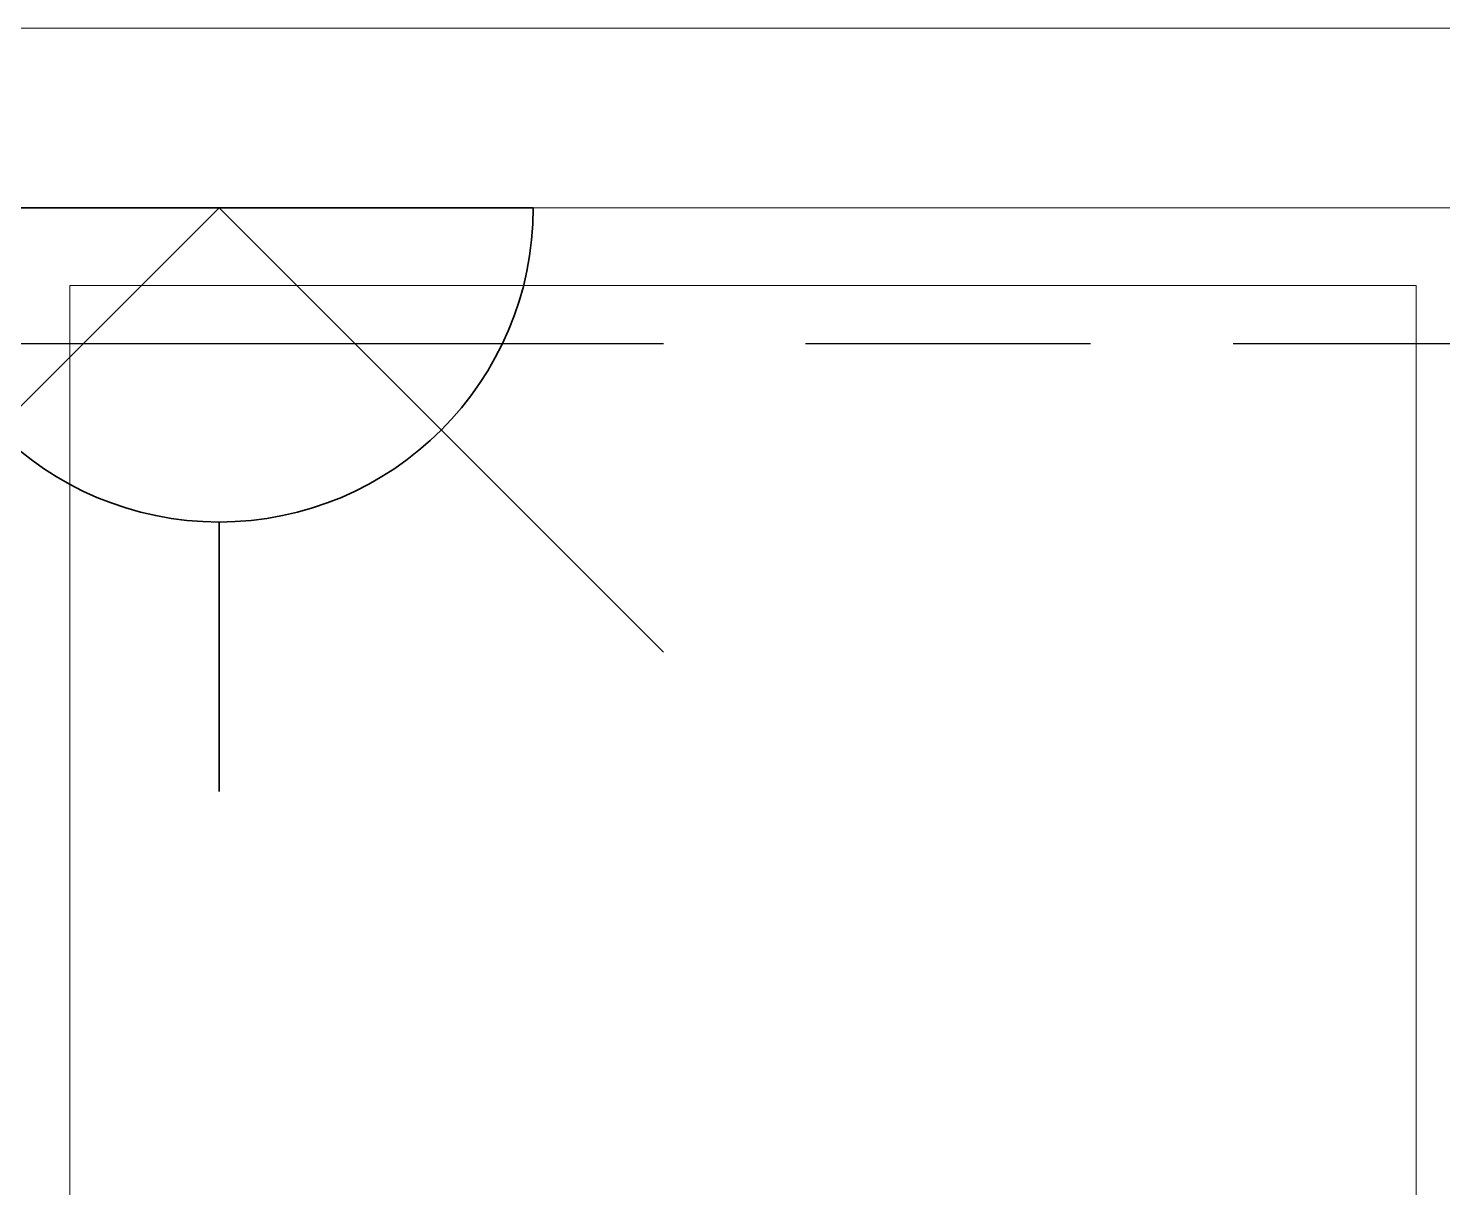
# Model space of a CAD drawing. Header units: inches. Extents: x -12418 to 57169, y -29325 to 19878.
# Drawn here: x 32157 to 32945, y -3393 to -2747 of the extents above; entities that cross this region are included whole.
import ezdxf
from ezdxf.enums import TextEntityAlignment as Align

# ---------------------------------------------------------------- set-up
doc = ezdxf.new("R2010")
doc.units = ezdxf.units.IN
doc.header["$LTSCALE"] = 25
doc.header["$MEASUREMENT"] = 0
doc.linetypes.add('DASHDOT', pattern=[25.4, 12.7, -6.35, 0, -6.35])
doc.linetypes.add('HIDDEN', pattern=[9.525, 6.35, -3.175])
doc.layers.get('0').update_dxf_attribs({"color": 8})
doc.layers.get('Defpoints').update_dxf_attribs({"color": 8})
for name, color, linetype, lineweight in [('00-Ground Floor$0$LOADING', 253, 'Continuous', 5), ('00-Ground Floor$0$NEW Wall', 166, 'Continuous', 5), ('00-Ground Floor$0$Walls', 251, 'Continuous', 5), ('E-LITE-CLNG-CNDT', 6, 'DASHDOT', 35), ('E-LITE-EXIT-NUMB', 6, 'Continuous', 25), ('E-POWR-FLOR-CNDT', 6, 'HIDDEN', 25), ('E-POWR-WALL @ 100', 4, 'Continuous', 35)]:
    doc.layers.add(name, color=color, linetype=linetype, lineweight=lineweight)
doc.styles.add('DC_Simplex', font='SIMPLEX.shx', dxfattribs={"width": 0.7})

# ---------------------------------------------------------------- blocks, each defined once
blk = doc.blocks.new('*X133')
at = {"color": 0}
for p, q in [((13, 1), (13, 1)), ((13, 1), (13, 1)), ((13, 1), (13, 1)), ((13, 1), (13, 1)), ((13, 1), (13, 1)), ((13, 1), (13, 1)), ((13, 1), (13, 1)), ((13, 1), (13, 1)), ((13, 1), (13, 1)), ((13, 1), (13, 1)), ((13, 1), (13, 1)), ((13, 1), (13, 1)), ((13, 1), (13, 1)), ((13, 1), (13, 1)), ((13, 1), (13, 1)), ((13, 1), (14, 1)), ((13, 1), (14, 1)), ((13, 1), (14, 1)), ((13, 1), (13, 1)), ((13, 1), (13, 1)), ((13, 1), (13, 1)), ((13, 1), (13, 1)), ((13, 1), (13, 1)), ((13, 1), (13, 1)), ((13, 1), (13, 1)), ((13, 1), (13, 1)), ((13, 1), (13, 1)), ((13, 1), (13, 1)), ((13, 1), (13, 1)), ((13, 1), (13, 1)), ((13, 1), (13, 1)), ((13, 1), (13, 1)), ((13, 1), (13, 1)), ((13, 1), (13, 1)), ((13, 1), (13, 1)), ((13, 1), (13, 1)), ((13, 1), (13, 1)), ((13, 1), (13, 1)), ((13, 1), (13, 1)), ((13, 1), (13, 1)), ((13, 1), (13, 1)), ((13, 1), (13, 1)), ((13, 1), (13, 1)), ((13, 1), (13, 1)), ((13, 1), (13, 1)), ((13, 1), (13, 1)), ((13, 1), (13, 1)), ((13, 1), (13, 1)), ((13, 1), (13, 1)), ((13, 1), (13, 1)), ((13, 1), (13, 1)), ((13, 1), (13, 1)), ((13, 1), (13, 1)), ((13, 1), (13, 1)), ((13, 1), (13, 1)), ((13, 1), (13, 1)), ((13, 1), (13, 1)), ((13, 1), (13, 1)), ((13, 1), (13, 1)), ((13, 1), (13, 1)), ((13, 1), (13, 1)), ((13, 1), (13, 1)), ((13, 1), (13, 1)), ((13, 1), (13, 1)), ((13, 1), (13, 1)), ((13, 1), (13, 1)), ((13, 1), (13, 1)), ((13, 1), (13, 1)), ((13, 1), (13, 1)), ((13, 1), (13, 1)), ((13, 1), (13, 1)), ((13, 1), (13, 1)), ((13, 1), (13, 1)), ((13, 1), (13, 1)), ((13, 1), (13, 1)), ((13, 1), (13, 1)), ((13, 1), (13, 1)), ((13, 1), (13, 1)), ((13, 1), (13, 1)), ((13, 1), (13, 1)), ((13, 1), (13, 1)), ((13, 1), (13, 1)), ((13, 1), (13, 1)), ((13, 1), (13, 1)), ((13, 1), (13, 1)), ((13, 1), (13, 1)), ((13, 1), (13, 1)), ((13, 1), (13, 1)), ((13, 1), (13, 1)), ((13, 1), (13, 1)), ((13, 1), (13, 1)), ((13, 1), (13, 1)), ((13, 1), (13, 1)), ((13, 1), (13, 1)), ((13, 1), (13, 1)), ((13, 1), (13, 1)), ((13, 1), (13, 1)), ((13, 1), (13, 1)), ((13, 1), (13, 1)), ((13, 1), (13, 1)), ((13, 1), (13, 1)), ((13, 1), (13, 1)), ((13, 1), (13, 1)), ((13, 1), (13, 1)), ((13, 1), (13, 1)), ((13, 1), (13, 1)), ((13, 1), (13, 1)), ((13, 1), (13, 1)), ((13, 1), (13, 1)), ((13, 1), (13, 1)), ((13, 1), (13, 1)), ((13, 1), (13, 1)), ((13, 1), (13, 1)), ((13, 1), (13, 1)), ((13, 1), (13, 1)), ((13, 1), (13, 1)), ((13, 1), (13, 1)), ((13, 1), (13, 1)), ((13, 1), (13, 1)), ((13, 1), (13, 1)), ((13, 1), (13, 1)), ((13, 1), (13, 1)), ((13, 1), (13, 1)), ((13, 1), (14, 1)), ((13, 0), (13, 0)), ((13, 0), (13, 0)), ((13, 0), (13, 0)), ((13, 0), (13, 0)), ((13, 0), (13, 0)), ((13, 0), (13, 0)), ((13, 0), (13, 0)), ((13, 0), (13, 0)), ((13, 0), (13, 0)), ((13, 0), (13, 0)), ((13, 0), (13, 0)), ((13, 0), (13, 0)), ((13, 0), (13, 0)), ((13, 0), (13, 0)), ((13, 0), (13, 0)), ((13, 0), (13, 0)), ((13, 0), (13, 0)), ((13, 0), (13, 0)), ((13, 0), (13, 0)), ((13, 0), (13, 0)), ((13, 0), (13, 0)), ((13, 0), (13, 0)), ((13, 0), (13, 0)), ((13, 0), (13, 0)), ((13, 0), (13, 0)), ((13, 0), (13, 0)), ((13, 0), (13, 0)), ((13, 0), (13, 0)), ((13, 0), (13, 0)), ((13, 0), (13, 0)), ((13, 0), (13, 0)), ((13, 0), (13, 0)), ((13, 0), (13, 0)), ((13, 0), (13, 0)), ((13, 0), (13, 0)), ((13, 0), (13, 0)), ((13, 0), (13, 0)), ((13, 0), (13, 0)), ((13, 0), (13, 0)), ((13, 0), (13, 0)), ((13, 0), (13, 0)), ((13, 0), (13, 0)), ((13, 0), (13, 0)), ((13, 0), (13, 0)), ((13, 0), (13, 0)), ((13, 0), (13, 0)), ((13, 0), (13, 0)), ((13, 0), (13, 0)), ((13, 0), (14, 0)), ((13, 0), (14, 0)), ((13, 0), (13, 0)), ((13, 0), (14, 0)), ((14, 1), (14, 1)), ((14, 1), (14, 1)), ((14, 1), (14, 1)), ((14, 1), (14, 1)), ((14, 1), (14, 1)), ((14, 1), (14, 1)), ((14, 1), (14, 1)), ((14, 1), (14, 1)), ((14, 1), (14, 1)), ((14, 1), (14, 1)), ((14, 1), (14, 1)), ((14, 1), (14, 1)), ((14, 1), (14, 1)), ((14, 1), (14, 1)), ((14, 1), (14, 1)), ((14, 1), (14, 1)), ((14, 1), (14, 1)), ((14, 1), (14, 1)), ((14, 1), (14, 1)), ((14, 1), (14, 1)), ((14, 1), (14, 1)), ((14, 1), (14, 1)), ((14, 1), (14, 1)), ((14, 1), (14, 1)), ((14, 1), (14, 1)), ((14, 1), (14, 1)), ((14, 1), (14, 1)), ((14, 1), (14, 1)), ((14, 1), (14, 1)), ((14, 1), (14, 1)), ((14, 1), (14, 1)), ((14, 1), (14, 1)), ((14, 1), (14, 1)), ((14, 1), (14, 1)), ((14, 1), (14, 1)), ((14, 1), (14, 1)), ((14, 1), (14, 1)), ((14, 1), (14, 1)), ((14, 1), (14, 1)), ((14, 1), (14, 1)), ((14, 1), (14, 1)), ((14, 1), (14, 1)), ((14, 1), (14, 1)), ((14, 1), (14, 1)), ((14, 1), (14, 1)), ((14, 1), (14, 1)), ((14, 1), (14, 1)), ((14, 1), (14, 1)), ((14, 1), (14, 1)), ((14, 1), (14, 1)), ((14, 1), (14, 1)), ((14, 1), (14, 1)), ((14, 1), (14, 1)), ((14, 1), (14, 1)), ((14, 1), (14, 1)), ((14, 1), (14, 1)), ((14, 1), (14, 1)), ((14, 1), (14, 1)), ((14, 1), (14, 1)), ((14, 1), (14, 1)), ((14, 1), (14, 1)), ((14, 1), (14, 1)), ((14, 1), (14, 1)), ((14, 1), (14, 1)), ((14, 1), (14, 1)), ((14, 1), (14, 1)), ((14, 1), (14, 1)), ((14, 1), (14, 1)), ((14, 1), (14, 1)), ((14, 1), (14, 1)), ((14, 1), (14, 1)), ((14, 1), (14, 1)), ((14, 1), (14, 1)), ((14, 1), (14, 1)), ((14, 1), (14, 1)), ((14, 1), (14, 1)), ((14, 1), (14, 1)), ((14, 1), (14, 1)), ((14, 1), (14, 1)), ((14, 1), (14, 1)), ((14, 1), (14, 1)), ((14, 1), (14, 1)), ((14, 1), (14, 1)), ((14, 1), (14, 1)), ((14, 1), (14, 1)), ((14, 1), (14, 1)), ((14, 1), (14, 1)), ((14, 1), (14, 1)), ((14, 1), (14, 1)), ((14, 1), (14, 1)), ((14, 1), (14, 1)), ((14, 1), (14, 1)), ((14, 1), (14, 1)), ((14, 1), (14, 1)), ((14, 0), (14, 0)), ((14, 0), (14, 0)), ((14, 0), (14, 0)), ((14, 0), (14, 0)), ((14, 0), (14, 0)), ((14, 0), (14, 0)), ((14, 0), (14, 0)), ((14, 0), (14, 0)), ((14, 0), (14, 0)), ((14, 0), (14, 0)), ((14, 0), (14, 0)), ((14, 0), (14, 0)), ((14, 0), (14, 0)), ((14, 0), (14, 0)), ((14, 0), (14, 0)), ((14, 0), (14, 0)), ((14, 0), (14, 0)), ((14, 0), (14, 0)), ((14, 0), (14, 0)), ((14, 0), (14, 0)), ((14, 0), (14, 0)), ((14, 0), (14, 0)), ((14, 0), (14, 0)), ((14, 0), (14, 0)), ((14, 0), (14, 0)), ((14, 0), (14, 0)), ((14, 0), (14, 0)), ((14, 0), (14, 0)), ((14, 0), (14, 0)), ((14, 0), (14, 0)), ((14, 0), (14, 0)), ((14, 0), (14, 0)), ((14, 0), (14, 0)), ((14, 0), (14, 0)), ((14, 0), (14, 0)), ((14, 0), (14, 0)), ((14, 0), (14, 0)), ((14, 0), (14, 0)), ((14, 0), (14, 0)), ((14, 0), (14, 0)), ((14, 0), (14, 0)), ((14, 0), (14, 0)), ((14, 0), (14, 0)), ((14, 0), (14, 0)), ((14, 0), (14, 0)), ((14, 0), (14, 0)), ((14, 0), (14, 0)), ((14, 0), (14, 0)), ((13, 0), (13, 0)), ((13, 0), (14, 0)), ((13, 0), (13, 0)), ((13, 0), (14, 0)), ((13, 0), (13, 0)), ((13, 0), (14, 0)), ((13, 0), (13, 0)), ((13, 0), (13, 0)), ((13, 0), (13, 0)), ((13, 0), (13, 0)), ((13, 0), (14, 0)), ((13, 0), (13, 0)), ((13, 0), (14, 0)), ((13, 0), (13, 0)), ((13, 0), (14, 0)), ((13, 0), (13, 0)), ((13, 0), (14, 0)), ((13, 0), (13, 0)), ((13, 0), (14, 0)), ((13, 0), (13, 0)), ((13, 0), (14, 0)), ((13, 0), (13, 0)), ((13, 0), (14, 0)), ((13, 0), (13, 0)), ((13, 0), (13, 0)), ((13, 0), (13, 0)), ((13, 0), (14, 0)), ((13, 0), (13, 0)), ((13, 0), (14, 0)), ((13, 0), (13, 0)), ((13, 0), (14, 0)), ((13, 0), (13, 0)), ((13, 0), (14, 0)), ((13, 0), (13, 0)), ((13, 0), (13, 0)), ((13, 0), (13, 0)), ((13, 0), (13, 0)), ((13, 0), (13, 0)), ((13, 0), (13, 0)), ((13, 0), (13, 0)), ((13, 0), (13, 0)), ((13, 0), (13, 0)), ((13, 0), (13, 0)), ((13, 0), (13, 0)), ((13, 0), (13, 0)), ((13, 0), (13, 0)), ((13, 0), (13, 0)), ((13, 0), (13, 0)), ((13, 0), (13, 0)), ((13, 0), (13, 0)), ((13, 0), (13, 0)), ((13, 0), (13, 0)), ((13, 0), (13, 0)), ((13, 0), (13, 0)), ((13, 0), (13, 0)), ((13, 0), (13, 0)), ((13, 0), (13, 0)), ((13, 0), (13, 0)), ((13, 0), (13, 0)), ((13, 0), (13, 0)), ((13, 0), (13, 0)), ((13, 0), (13, 0)), ((13, 0), (13, 0)), ((13, 0), (13, 0)), ((13, -1), (13, -1)), ((13, -1), (13, -1)), ((13, -1), (13, -1)), ((13, -1), (13, -1)), ((13, -1), (13, -1)), ((13, -1), (14, -1)), ((13, -1), (13, -1)), ((14, 0), (14, 0)), ((14, 0), (14, 0)), ((14, 0), (14, 0)), ((14, 0), (14, 0)), ((14, 0), (14, 0)), ((14, 0), (14, 0)), ((14, 0), (14, 0)), ((14, 0), (14, 0)), ((14, 0), (14, 0)), ((14, 0), (14, 0)), ((14, 0), (14, 0)), ((14, 0), (14, 0)), ((14, 0), (14, 0)), ((14, 0), (14, 0)), ((14, 0), (14, 0)), ((13, 0), (14, 0)), ((14, 0), (14, 0)), ((14, 0), (14, 0)), ((14, 0), (14, 0)), ((14, 0), (14, 0)), ((14, 0), (14, 0)), ((14, 0), (14, 0)), ((14, 0), (14, 0)), ((14, 0), (14, 0)), ((14, 0), (14, 0)), ((14, 0), (14, 0)), ((14, 0), (14, 0)), ((14, 0), (14, 0)), ((14, 0), (14, 0)), ((14, 0), (14, 0)), ((14, 0), (14, 0)), ((14, 0), (14, 0)), ((14, 0), (14, 0)), ((14, 0), (14, 0)), ((14, 0), (14, 0)), ((14, 0), (14, 0)), ((14, 0), (14, 0)), ((14, 0), (14, 0)), ((14, 0), (14, 0)), ((14, 0), (14, 0)), ((14, 0), (14, 0)), ((14, 0), (14, 0)), ((14, 0), (14, 0)), ((14, 0), (14, 0)), ((14, 0), (14, 0)), ((14, 0), (14, 0)), ((14, 0), (14, 0)), ((14, 0), (14, 0)), ((14, 0), (14, 0)), ((14, 0), (14, 0)), ((14, -1), (14, -1)), ((14, -1), (14, -1)), ((14, -1), (14, -1)), ((14, -1), (14, -1)), ((14, -1), (14, -1))]:
    blk.add_line(p, q, dxfattribs=at)
blk = doc.blocks.new('*X132')
at = {"color": 0}
for p, q in [((5, 3), (5, 3)), ((5, 3), (5, 3)), ((5, 3), (5, 3)), ((5, 3), (5, 3)), ((5, 3), (5, 3)), ((5, 3), (5, 3)), ((5, 3), (5, 3)), ((5, 3), (5, 3)), ((5, 3), (5, 3)), ((5, 3), (5, 3)), ((5, 3), (5, 3)), ((5, 3), (5, 3)), ((5, 3), (5, 3)), ((5, 3), (5, 3)), ((5, 3), (5, 3)), ((5, 3), (5, 3)), ((5, 3), (5, 3)), ((5, 3), (5, 3)), ((5, 3), (5, 3)), ((5, 3), (5, 3)), ((5, 3), (5, 3)), ((5, 3), (5, 3)), ((5, 3), (5, 3)), ((5, 3), (5, 3)), ((5, 3), (5, 3)), ((5, 3), (5, 3)), ((5, 3), (5, 3)), ((5, 3), (5, 3)), ((5, 3), (5, 3)), ((5, 3), (5, 3)), ((5, 3), (5, 3)), ((5, 3), (5, 3)), ((5, 3), (5, 3)), ((5, 3), (5, 3)), ((5, 3), (5, 3)), ((5, 3), (5, 3)), ((5, 3), (5, 3)), ((5, 3), (5, 3)), ((5, 3), (5, 3)), ((5, 3), (5, 3)), ((5, 3), (5, 3)), ((5, 3), (5, 3)), ((5, 3), (5, 3)), ((5, 3), (5, 3)), ((5, 3), (5, 3)), ((5, 3), (5, 3)), ((5, 3), (5, 3)), ((5, 3), (5, 3)), ((5, 3), (5, 3)), ((5, 3), (5, 3)), ((5, 3), (5, 3)), ((5, 3), (5, 3)), ((5, 3), (5, 3)), ((5, 3), (5, 3)), ((5, 3), (5, 3)), ((5, 3), (5, 3)), ((5, 3), (5, 3)), ((5, 3), (5, 3)), ((5, 3), (5, 3)), ((5, 3), (5, 3)), ((5, 3), (5, 3)), ((5, 3), (5, 3)), ((5, 3), (5, 3)), ((5, 3), (5, 3)), ((5, 3), (5, 3)), ((5, 3), (5, 3)), ((6, 3), (5, 3)), ((5, 3), (5, 3)), ((6, 3), (5, 3)), ((5, 3), (5, 3)), ((6, 3), (5, 3)), ((5, 3), (5, 3)), ((6, 3), (5, 3)), ((5, 3), (5, 3)), ((5, 3), (5, 3)), ((5, 3), (5, 3)), ((5, 3), (5, 3)), ((5, 3), (5, 3)), ((5, 3), (5, 3)), ((5, 3), (5, 3)), ((5, 3), (5, 3)), ((5, 3), (5, 3)), ((5, 3), (5, 3)), ((5, 3), (5, 3)), ((5, 3), (5, 3)), ((5, 3), (5, 3)), ((5, 3), (5, 3)), ((5, 3), (5, 3)), ((5, 3), (5, 3)), ((5, 3), (5, 3)), ((5, 3), (5, 3)), ((5, 3), (5, 3)), ((5, 3), (5, 3)), ((5, 3), (5, 3)), ((5, 3), (5, 3)), ((5, 3), (5, 3)), ((6, 3), (6, 3)), ((6, 3), (6, 3)), ((6, 3), (6, 3)), ((6, 3), (6, 3)), ((6, 3), (6, 3)), ((6, 3), (6, 3)), ((6, 3), (6, 3)), ((6, 3), (6, 3)), ((6, 3), (6, 3)), ((6, 3), (6, 3)), ((6, 3), (6, 3)), ((6, 3), (6, 3)), ((6, 3), (6, 3)), ((6, 3), (6, 3)), ((6, 3), (6, 3)), ((6, 3), (6, 3)), ((6, 3), (6, 3)), ((6, 3), (6, 3)), ((6, 3), (6, 3)), ((6, 3), (6, 3)), ((6, 3), (6, 3)), ((6, 3), (6, 3)), ((6, 3), (6, 3)), ((6, 3), (6, 3)), ((6, 3), (6, 3)), ((6, 3), (6, 3)), ((6, 3), (6, 3)), ((6, 3), (6, 3)), ((6, 3), (6, 3)), ((6, 3), (6, 3)), ((6, 3), (6, 3)), ((6, 3), (6, 3)), ((6, 3), (6, 3)), ((6, 3), (6, 3)), ((6, 3), (6, 3)), ((6, 3), (6, 3)), ((6, 3), (6, 3)), ((6, 3), (6, 3)), ((6, 3), (6, 3)), ((6, 3), (6, 3)), ((6, 3), (6, 3)), ((6, 3), (6, 3)), ((6, 3), (6, 3)), ((6, 3), (6, 3)), ((6, 3), (6, 3)), ((6, 3), (6, 3)), ((6, 3), (6, 3)), ((6, 3), (6, 3)), ((6, 3), (6, 3)), ((6, 3), (6, 3)), ((6, 3), (6, 3)), ((6, 3), (6, 3)), ((6, 3), (6, 3)), ((6, 3), (6, 3)), ((6, 3), (6, 3)), ((6, 3), (6, 3)), ((6, 3), (6, 3)), ((6, 3), (6, 3)), ((6, 3), (6, 3)), ((6, 3), (6, 3)), ((6, 3), (6, 3)), ((6, 3), (6, 3)), ((6, 3), (6, 3)), ((6, 3), (6, 3)), ((6, 3), (6, 3)), ((6, 3), (6, 3)), ((6, 3), (6, 3)), ((6, 3), (6, 3)), ((6, 3), (6, 3)), ((6, 3), (6, 3)), ((6, 3), (6, 3)), ((6, 3), (6, 3)), ((6, 3), (6, 3)), ((6, 3), (6, 3)), ((6, 3), (6, 3)), ((6, 3), (6, 3)), ((6, 3), (6, 3)), ((6, 3), (6, 3)), ((6, 3), (6, 3)), ((6, 3), (6, 3)), ((6, 3), (6, 3)), ((6, 3), (6, 3)), ((6, 3), (6, 3)), ((6, 3), (6, 3)), ((6, 3), (6, 3)), ((6, 3), (6, 3)), ((6, 3), (6, 3)), ((6, 3), (6, 3)), ((6, 3), (6, 3)), ((6, 3), (6, 3)), ((6, 3), (6, 3)), ((6, 3), (6, 3)), ((6, 3), (6, 3)), ((6, 3), (6, 3)), ((6, 3), (6, 3)), ((6, 3), (6, 3)), ((6, 3), (6, 3)), ((6, 3), (6, 3)), ((6, 3), (6, 3)), ((6, 3), (6, 3)), ((6, 3), (6, 3)), ((6, 3), (6, 3)), ((6, 3), (6, 3)), ((6, 3), (6, 3)), ((6, 3), (6, 3)), ((6, 3), (6, 3)), ((6, 3), (6, 3)), ((6, 3), (6, 3)), ((6, 3), (6, 3)), ((6, 3), (6, 3)), ((6, 3), (6, 3)), ((6, 3), (6, 3)), ((6, 3), (6, 3)), ((6, 3), (6, 3)), ((6, 3), (6, 3)), ((6, 3), (6, 3)), ((6, 3), (6, 3)), ((6, 3), (6, 3)), ((6, 3), (6, 3)), ((6, 3), (6, 3)), ((6, 3), (6, 3)), ((6, 3), (6, 3)), ((6, 3), (6, 3)), ((6, 3), (6, 3)), ((6, 3), (6, 3)), ((6, 3), (6, 3)), ((6, 3), (6, 3)), ((6, 3), (6, 3)), ((6, 3), (6, 3)), ((6, 3), (6, 3)), ((6, 3), (6, 3)), ((6, 3), (6, 3)), ((6, 3), (6, 3)), ((6, 3), (6, 3)), ((6, 3), (6, 3)), ((6, 3), (6, 3)), ((6, 3), (6, 3)), ((6, 3), (6, 3)), ((6, 3), (6, 3)), ((6, 3), (6, 3)), ((6, 3), (6, 3)), ((6, 3), (6, 3)), ((6, 3), (6, 3)), ((6, 3), (6, 3)), ((6, 3), (6, 3)), ((6, 3), (6, 3)), ((6, 3), (6, 3)), ((6, 3), (6, 3)), ((6, 3), (6, 3)), ((6, 3), (6, 3)), ((6, 3), (6, 3)), ((6, 3), (6, 3)), ((6, 3), (6, 3)), ((6, 3), (6, 3)), ((6, 3), (6, 3)), ((6, 3), (6, 3)), ((6, 3), (6, 3)), ((6, 3), (6, 3)), ((6, 3), (6, 3)), ((6, 3), (6, 3)), ((6, 3), (6, 3)), ((6, 3), (6, 3)), ((6, 3), (6, 3)), ((6, 3), (6, 3)), ((6, 3), (6, 3)), ((6, 3), (6, 3)), ((6, 3), (6, 3)), ((6, 3), (6, 3)), ((6, 3), (6, 3)), ((6, 3), (6, 3)), ((6, 3), (6, 3)), ((6, 3), (6, 3)), ((6, 3), (6, 3)), ((6, 3), (6, 3)), ((6, 3), (6, 3)), ((6, 3), (6, 3)), ((6, 3), (6, 3)), ((6, 3), (6, 3)), ((6, 3), (6, 3)), ((6, 3), (6, 3)), ((6, 3), (6, 3)), ((6, 3), (6, 3)), ((6, 3), (6, 3)), ((6, 3), (6, 3)), ((6, 3), (6, 3)), ((6, 3), (6, 3)), ((6, 3), (6, 3)), ((6, 3), (6, 3)), ((6, 3), (6, 3)), ((6, 3), (6, 3)), ((6, 3), (6, 3)), ((6, 3), (6, 3)), ((6, 3), (6, 3)), ((6, 3), (6, 3)), ((6, 3), (6, 3)), ((6, 3), (6, 3)), ((6, 3), (6, 3)), ((6, 3), (6, 3)), ((6, 3), (6, 3)), ((6, 3), (6, 3)), ((6, 3), (6, 3)), ((6, 3), (6, 3)), ((6, 3), (6, 3)), ((6, 3), (6, 3)), ((6, 3), (5, 3)), ((6, 3), (5, 3)), ((6, 3), (5, 3)), ((6, 3), (5, 3)), ((6, 3), (5, 3)), ((6, 3), (6, 3)), ((6, 3), (6, 3)), ((6, 3), (6, 3)), ((6, 3), (6, 3)), ((6, 3), (6, 3)), ((6, 3), (6, 3)), ((6, 3), (6, 3)), ((6, 3), (6, 3)), ((6, 3), (6, 3)), ((6, 3), (6, 3)), ((6, 3), (6, 3)), ((6, 3), (6, 3)), ((6, 3), (6, 3)), ((6, 3), (6, 3)), ((6, 3), (6, 3)), ((6, 3), (6, 3)), ((6, 3), (6, 3)), ((6, 3), (6, 3)), ((6, 3), (6, 3)), ((6, 3), (6, 3)), ((6, 3), (6, 3)), ((6, 3), (6, 3)), ((6, 3), (6, 3)), ((6, 3), (6, 3)), ((6, 3), (6, 3)), ((6, 3), (6, 3)), ((6, 3), (6, 3)), ((6, 3), (6, 3)), ((6, 3), (6, 3)), ((6, 3), (6, 3)), ((6, 3), (6, 3)), ((6, 3), (6, 3)), ((6, 3), (6, 3)), ((6, 3), (6, 3)), ((6, 3), (6, 3)), ((6, 3), (6, 3)), ((6, 3), (6, 3)), ((6, 3), (6, 3)), ((6, 3), (6, 3)), ((6, 3), (6, 3)), ((6, 3), (6, 3)), ((6, 3), (6, 3)), ((6, 3), (6, 3)), ((6, 3), (6, 3)), ((6, 3), (6, 3)), ((6, 3), (6, 3)), ((6, 3), (6, 3)), ((6, 3), (6, 3)), ((6, 3), (6, 3)), ((6, 3), (6, 3)), ((6, 3), (6, 3)), ((6, 3), (6, 3)), ((6, 3), (6, 3)), ((6, 3), (6, 3)), ((6, 3), (6, 3)), ((6, 3), (6, 3)), ((6, 3), (6, 3)), ((6, 3), (6, 3)), ((6, 3), (6, 3)), ((6, 3), (6, 3)), ((6, 3), (6, 3)), ((6, 3), (6, 3)), ((6, 3), (6, 3)), ((6, 3), (6, 3)), ((6, 3), (6, 3)), ((6, 3), (6, 3)), ((6, 3), (6, 3)), ((6, 3), (6, 3)), ((6, 3), (6, 3)), ((6, 3), (6, 3)), ((6, 3), (6, 3)), ((6, 3), (6, 3)), ((6, 3), (6, 3)), ((6, 3), (6, 3)), ((6, 3), (6, 3)), ((6, 3), (6, 3)), ((6, 3), (6, 3)), ((6, 3), (6, 3)), ((6, 3), (6, 3)), ((6, 3), (6, 3)), ((6, 3), (6, 3)), ((6, 3), (6, 3)), ((6, 3), (6, 3)), ((6, 3), (6, 3)), ((6, 3), (6, 3)), ((6, 3), (6, 3)), ((6, 3), (6, 3)), ((6, 3), (6, 3)), ((6, 3), (6, 3)), ((6, 3), (6, 3)), ((6, 3), (6, 3)), ((6, 3), (6, 3)), ((6, 3), (6, 3)), ((6, 3), (6, 3)), ((6, 3), (6, 3)), ((6, 3), (6, 3)), ((6, 3), (6, 3)), ((6, 3), (6, 3)), ((6, 3), (6, 3)), ((6, 3), (6, 3)), ((6, 3), (6, 3)), ((6, 3), (6, 3)), ((6, 3), (6, 3)), ((6, 3), (6, 3)), ((6, 3), (6, 3)), ((6, 3), (6, 3)), ((6, 3), (6, 3)), ((6, 3), (6, 3)), ((6, 3), (6, 3)), ((6, 3), (6, 3)), ((6, 3), (6, 3)), ((6, 3), (6, 3)), ((6, 3), (6, 3)), ((6, 3), (6, 3)), ((6, 3), (6, 3)), ((6, 3), (6, 3)), ((6, 3), (6, 3)), ((6, 3), (6, 3)), ((6, 3), (6, 3)), ((6, 3), (6, 3)), ((6, 3), (6, 3)), ((6, 3), (6, 3)), ((6, 3), (6, 3)), ((6, 3), (6, 3)), ((6, 3), (6, 3)), ((6, 3), (6, 3)), ((6, 3), (6, 3)), ((6, 3), (6, 3)), ((6, 3), (6, 3)), ((6, 3), (6, 3)), ((6, 3), (6, 3)), ((6, 3), (6, 3)), ((6, 3), (6, 3)), ((6, 3), (6, 3)), ((6, 3), (6, 3)), ((6, 3), (6, 3)), ((6, 3), (6, 3)), ((6, 3), (6, 3)), ((6, 3), (6, 3)), ((6, 3), (6, 3)), ((6, 3), (6, 3)), ((6, 3), (6, 3)), ((6, 3), (6, 3)), ((6, 3), (6, 3)), ((6, 3), (6, 3)), ((6, 3), (6, 3)), ((6, 3), (6, 3)), ((6, 3), (6, 3)), ((6, 3), (6, 3)), ((6, 3), (6, 3)), ((6, 3), (6, 3)), ((6, 3), (6, 3)), ((6, 3), (6, 3)), ((6, 3), (6, 3)), ((6, 3), (6, 3)), ((6, 3), (6, 3)), ((6, 3), (6, 3)), ((6, 3), (6, 3)), ((6, 3), (6, 3)), ((6, 3), (6, 3)), ((6, 3), (6, 3)), ((6, 3), (6, 3)), ((6, 3), (6, 3)), ((6, 3), (6, 3)), ((6, 3), (6, 3)), ((6, 3), (6, 3)), ((6, 3), (6, 3)), ((6, 3), (6, 3)), ((6, 3), (6, 3)), ((6, 3), (6, 3)), ((6, 3), (6, 3)), ((6, 3), (6, 3)), ((6, 3), (6, 3)), ((6, 3), (6, 3)), ((6, 3), (6, 3)), ((6, 3), (6, 3)), ((6, 3), (6, 3)), ((6, 3), (6, 3)), ((6, 3), (6, 3)), ((6, 3), (6, 3)), ((6, 3), (6, 3)), ((6, 3), (6, 3)), ((6, 3), (6, 3)), ((6, 3), (6, 3)), ((6, 3), (6, 3)), ((6, 3), (6, 3)), ((6, 3), (6, 3)), ((6, 3), (6, 3)), ((6, 3), (6, 3)), ((6, 3), (6, 3)), ((6, 3), (6, 3)), ((6, 3), (6, 3)), ((6, 3), (6, 3)), ((6, 3), (6, 3)), ((6, 3), (6, 3)), ((6, 3), (6, 3)), ((6, 3), (6, 3)), ((6, 3), (6, 3)), ((6, 3), (6, 3)), ((6, 3), (6, 3)), ((6, 3), (6, 3)), ((6, 3), (6, 3)), ((6, 3), (6, 3)), ((6, 3), (6, 3)), ((6, 3), (6, 3)), ((6, 3), (6, 3)), ((6, 3), (6, 3)), ((6, 3), (6, 3)), ((6, 3), (6, 3)), ((6, 3), (6, 3)), ((6, 3), (6, 3)), ((6, 3), (6, 3)), ((6, 3), (6, 3)), ((6, 3), (6, 3)), ((6, 3), (6, 3)), ((6, 3), (6, 3)), ((6, 3), (6, 3)), ((6, 3), (6, 3)), ((6, 3), (6, 3)), ((6, 3), (6, 3)), ((6, 3), (6, 3)), ((6, 3), (6, 3)), ((6, 3), (6, 3)), ((6, 3), (6, 3)), ((6, 3), (6, 3)), ((6, 3), (6, 3)), ((6, 3), (6, 3)), ((6, 3), (6, 3)), ((6, 3), (6, 3)), ((6, 3), (6, 3)), ((6, 3), (6, 3)), ((6, 3), (6, 3)), ((6, 3), (6, 3)), ((6, 3), (6, 3)), ((6, 3), (6, 3)), ((6, 3), (6, 3)), ((6, 3), (6, 3)), ((6, 3), (6, 3)), ((6, 3), (6, 3)), ((6, 3), (6, 3)), ((6, 3), (6, 3)), ((6, 3), (6, 3)), ((6, 3), (6, 3)), ((6, 3), (6, 3)), ((6, 3), (6, 3)), ((6, 3), (6, 3)), ((6, 3), (6, 3)), ((6, 3), (6, 3)), ((6, 3), (6, 3)), ((6, 3), (6, 3)), ((6, 3), (6, 3)), ((6, 3), (6, 3)), ((6, 3), (6, 3)), ((6, 3), (6, 3)), ((6, 3), (6, 3)), ((6, 3), (6, 3)), ((6, 3), (6, 3)), ((6, 3), (6, 3)), ((6, 3), (6, 3)), ((6, 3), (6, 3)), ((6, 3), (6, 3)), ((6, 3), (6, 3)), ((6, 3), (6, 3)), ((6, 3), (6, 3)), ((6, 3), (6, 3)), ((6, 3), (6, 3)), ((6, 3), (6, 3)), ((6, 3), (6, 3)), ((6, 3), (6, 3)), ((6, 3), (6, 3)), ((6, 3), (6, 3)), ((6, 3), (6, 3)), ((6, 3), (6, 3)), ((6, 3), (6, 3)), ((6, 3), (6, 3)), ((6, 3), (6, 3)), ((6, 3), (6, 3)), ((6, 3), (6, 3)), ((6, 3), (6, 3)), ((6, 3), (6, 3)), ((6, 3), (6, 3)), ((6, 3), (6, 3)), ((6, 3), (6, 3)), ((6, 3), (6, 3)), ((6, 3), (6, 3)), ((6, 3), (6, 3)), ((6, 3), (6, 3)), ((6, 3), (6, 3)), ((6, 3), (6, 3)), ((6, 3), (6, 3)), ((6, 3), (6, 3)), ((6, 3), (6, 3)), ((6, 3), (6, 3)), ((6, 3), (6, 3)), ((6, 3), (6, 3)), ((6, 3), (6, 3)), ((6, 3), (6, 3)), ((6, 3), (6, 3)), ((6, 3), (6, 3)), ((6, 3), (6, 3)), ((6, 3), (6, 3)), ((6, 3), (6, 3)), ((6, 3), (6, 3)), ((6, 3), (6, 3)), ((6, 3), (6, 3)), ((6, 3), (6, 3)), ((6, 3), (6, 3)), ((6, 3), (6, 3)), ((6, 3), (6, 3)), ((6, 3), (6, 3)), ((6, 3), (6, 3)), ((6, 3), (6, 3)), ((6, 3), (6, 3)), ((6, 3), (6, 3)), ((6, 3), (6, 3)), ((6, 3), (6, 3)), ((6, 3), (6, 3))]:
    blk.add_line(p, q, dxfattribs=at)
blk = doc.blocks.new('00-Ground Floor$0$GF21043-P')
at = {"color": 0}
for p, q in [((0.8, 0.75), (-0.8, 0.75)), ((0.8, 0), (0.8, 0.75)), ((-0.8, 0), (0.8, 0))]:
    blk.add_line(p, q, dxfattribs=at)
for points in [[(0.8, 0.75), (0.8, 0.75), (0.8, 0.75), (0.8, 0.75), (0.8, 0.75), (0.8, 0.75), (0.8, 0.75), (0.8, 0.75), (0.8, 0.75), (0.8, 0.75), (0.8, 0.75), (0.8, 0.75), (0.8, 0.75), (0.8, 0.75), (0.8, 0.75), (0.8, 0.75), (0.8, 0.75), (0.8, 0.75), (0.8, 0.75), (0.8, 0.75), (0.8, 0.75), (0.8, 0.75), (0.8, 0.75), (0.8, 0.75), (0.8, 0.75), (0.8, 0.75), (0.8, 0.75), (0.8, 0.75), (0.8, 0.75), (0.8, 0.75), (0.8, 0.75), (0.8, 0.75), (0.8, 0.75), (0.8, 0.75), (0.8, 0.75), (0.8, 0.75), (0.8, 0.75), (0.8, 0.75), (0.8, 0.75), (0.8, 0.75), (0.8, 0.75), (0.8, 0.75), (0.8, 0.75), (0.8, 0.75), (0.8, 0.75), (0.8, 0.75), (0.8, 0.75), (0.8, 0.75), (0.8, 0.75), (0.8, 0.75), (0.8, 0.75), (0.8, 0.75), (0.8, 0.75), (0.8, 0.75), (0.8, 0.75), (0.8, 0.75), (0.8, 0.75), (0.8, 0.75), (0.8, 0.75), (0.8, 0.75), (0.8, 0.75), (0.8, 0.75), (0.8, 0.75), (0.8, 0.75), (0.8, 0.75), (0.8, 0.75), (0.8, 0.75), (0.8, 0.75), (0.8, 0.75), (0.8, 0.75), (0.8, 0.75), (0.8, 0.75), (0.8, 0.75), (0.8, 0.75), (0.8, 0.75), (0.8, 0.75), (0.8, 0.75), (0.8, 0.75), (0.8, 0.75), (0.8, 0.75), (0.8, 0.75), (0.8, 0.75), (0.8, 0.75), (0.8, 0.75), (0.8, 0.75), (0.8, 0.75), (0.8, 0.75), (0.8, 0.75), (0.8, 0.75), (0.8, 0.75), (0.8, 0.75), (0.8, 0.75), (0.8, 0.75), (0.8, 0.75), (0.8, 0.75), (0.8, 0.75), (0.8, 0.75), (0.8, 0.75), (0.8, 0.75), (0.8, 0.75), (0.8, 0.75), (0.8, 0.75), (0.8, 0.75), (0.8, 0.75), (0.8, 0.75), (0.8, 0.75), (0.8, 0.75), (0.8, 0.75), (0.8, 0.75), (0.8, 0.75), (0.8, 0.75), (0.8, 0.75), (0.8, 0.75), (0.8, 0.75), (0.8, 0.75), (0.8, 0.75), (0.8, 0.75), (0.8, 0.75), (0.8, 0.75), (0.8, 0.75), (0.8, 0.75), (0.8, 0.75), (0.8, 0.75), (0.8, 0.75), (0.8, 0.75), (0.8, 0.75), (0.8, 0.75), (0.8, 0.75), (0.8, 0.75), (0.8, 0.75), (0.8, 0.75), (0.8, 0.75), (0.8, 0.75), (0.8, 0.75), (0.8, 0.75), (0.8, 0.75), (0.8, 0.75), (0.8, 0.75), (0.8, 0.75), (0.8, 0.75), (0.8, 0.75), (0.8, 0.75), (0.8, 0.75), (0.8, 0.75), (0.8, 0.75), (0.8, 0.75), (0.8, 0.75), (0.8, 0.75), (0.8, 0.75), (0.8, 0.75), (0.8, 0.75), (0.8, 0.75), (0.8, 0.75), (0.8, 0.75), (0.8, 0.75), (0.8, 0.75), (0.8, 0.75), (0.8, 0.75), (0.8, 0.75), (0.8, 0.75), (0.8, 0.75), (0.8, 0.75), (0.8, 0.75), (0.8, 0.75), (0.8, 0.75), (0.8, 0.75), (0.8, 0.75), (0.8, 0.75), (0.8, 0.75), (0.8, 0.75), (0.8, 0.75), (0.8, 0.75), (0.8, 0.75), (0.8, 0.75), (0.8, 0.75), (0.8, 0.75), (0.8, 0.75), (0.8, 0.75), (0.8, 0.75), (0.8, 0.75), (0.8, 0.75), (0.8, 0.75), (0.8, 0.75), (0.8, 0.75), (0.8, 0.75), (0.8, 0.75), (0.8, 0.75), (0.8, 0.75), (0.8, 0.75), (0.8, 0.75), (0.8, 0.75), (0.8, 0.75), (0.8, 0.75), (0.8, 0.75), (0.8, 0.75), (0.8, 0.75), (0.8, 0.75), (0.8, 0.75), (0.8, 0.75), (0.8, 0.75), (0.8, 0.75), (0.8, 0.75), (0.8, 0.75), (0.8, 0.75), (0.8, 0.75), (0.8, 0.75), (0.8, 0.75), (0.8, 0.75), (0.8, 0.75), (0.8, 0.75), (0.8, 0.75), (0.8, 0.75), (0.8, 0.75), (0.8, 0.75), (0.8, 0.75), (0.8, 0.75), (0.8, 0.75), (0.8, 0.75), (0.8, 0.75), (0.8, 0.75), (0.8, 0.75), (0.8, 0.75), (0.8, 0.75), (0.8, 0.75), (0.8, 0.75), (0.8, 0.75), (0.8, 0.75), (0.8, 0.75), (0.8, 0.75), (0.8, 0.75), (0.8, 0.75), (0.8, 0.75), (0.8, 0.75), (0.8, 0.75), (0.8, 0.75), (0.8, 0.75), (0.8, 0.75), (0.8, 0.75), (0.8, 0.75), (0.8, 0.75), (0.8, 0.75), (0.8, 0.75), (0.8, 0.75), (0.8, 0.75), (0.8, 0.75), (0.8, 0.75), (0.8, 0.75), (0.8, 0.75), (0.8, 0.75), (0.8, 0.75), (0.8, 0.75), (0.8, 0.75), (0.8, 0.75), (0.8, 0.75), (0.8, 0.75), (0.8, 0.75), (0.8, 0.75), (0.8, 0.75), (0.8, 0.75), (0.8, 0.75), (0.8, 0.75), (0.8, 0.75), (0.8, 0.75), (0.8, 0.75), (0.8, 0.75), (0.8, 0.75), (0.8, 0.75), (0.8, 0.75), (0.8, 0.75), (0.8, 0.75), (0.8, 0.75), (0.8, 0.75), (0.8, 0.75), (0.8, 0.75), (0.8, 0.75), (0.8, 0.75), (0.8, 0.75)], [(0.8, 0.75), (0.8, 0.75), (0.8, 0.75), (0.8, 0.75), (0.8, 0.75), (0.8, 0.75), (0.8, 0.75), (0.8, 0.75), (0.8, 0.75), (0.8, 0.75), (0.8, 0.75), (0.8, 0.75), (0.8, 0.75), (0.8, 0.75), (0.8, 0.75), (0.8, 0.75), (0.8, 0.75), (0.8, 0.75), (0.8, 0.75), (0.8, 0.75), (0.8, 0.75), (0.8, 0.75), (0.8, 0.75), (0.8, 0.75), (0.8, 0.75), (0.8, 0.75), (0.8, 0.75), (0.8, 0.75), (0.8, 0.75), (0.8, 0.75), (0.8, 0.75), (0.8, 0.75), (0.8, 0.75), (0.8, 0.75), (0.8, 0.75), (0.8, 0.75), (0.8, 0.75), (0.8, 0.75), (0.8, 0.75), (0.8, 0.75), (0.8, 0.75), (0.8, 0.75), (0.8, 0.75), (0.8, 0.75), (0.8, 0.75), (0.8, 0.75), (0.8, 0.75), (0.8, 0.75), (0.8, 0.75), (0.8, 0.75), (0.8, 0.75), (0.8, 0.75), (0.8, 0.75), (0.8, 0.75), (0.8, 0.75), (0.8, 0.75), (0.8, 0.75), (0.8, 0.75), (0.8, 0.75), (0.8, 0.75), (0.8, 0.75), (0.8, 0.75), (0.8, 0.75), (0.8, 0.75), (0.8, 0.75), (0.8, 0.75), (0.8, 0.75), (0.8, 0.75), (0.8, 0.75), (0.8, 0.75), (0.8, 0.75), (0.8, 0.75), (0.8, 0.75), (0.8, 0.75), (0.8, 0.75), (0.8, 0.75), (0.8, 0.75), (0.8, 0.75), (0.8, 0.75), (0.8, 0.75), (0.8, 0.75), (0.8, 0.75), (0.8, 0.75), (0.8, 0.75), (0.8, 0.75), (0.8, 0.75), (0.8, 0.75), (0.8, 0.75), (0.8, 0.75), (0.8, 0.75), (0.8, 0.75), (0.8, 0.75), (0.8, 0.75), (0.8, 0.75), (0.8, 0.75), (0.8, 0.75), (0.8, 0.75), (0.8, 0.75), (0.8, 0.75), (0.8, 0.75), (0.8, 0.75), (0.8, 0.75), (0.8, 0.75), (0.8, 0.75), (0.8, 0.75), (0.8, 0.75), (0.8, 0.75), (0.8, 0.75), (0.8, 0.75), (0.8, 0.75), (0.8, 0.75), (0.8, 0.75), (0.8, 0.75), (0.8, 0.75), (0.8, 0.75), (0.8, 0.75), (0.8, 0.75), (0.8, 0.75), (0.8, 0.75), (0.8, 0.75), (0.8, 0.75), (0.8, 0.75), (0.8, 0.75), (0.8, 0.75), (0.8, 0.75), (0.8, 0.75), (0.8, 0.75), (0.8, 0.75), (0.8, 0.75), (0.8, 0.75), (0.8, 0.75), (0.8, 0.75), (0.8, 0.75), (0.8, 0.75), (0.8, 0.75), (0.8, 0.75), (0.8, 0.75), (0.8, 0.75), (0.8, 0.75), (0.8, 0.75), (0.8, 0.75), (0.8, 0.75), (0.8, 0.75), (0.8, 0.75), (0.8, 0.75), (0.8, 0.75), (0.8, 0.75), (0.8, 0.75), (0.8, 0.75), (0.8, 0.75), (0.8, 0.75), (0.8, 0.75), (0.8, 0.75), (0.8, 0.75), (0.8, 0.75), (0.8, 0.75), (0.8, 0.75), (0.8, 0.75), (0.8, 0.75), (0.8, 0.75), (0.8, 0.75), (0.8, 0.75), (0.8, 0.75), (0.8, 0.75), (0.8, 0.75), (0.8, 0.75), (0.8, 0.75), (0.8, 0.75), (0.8, 0.75), (0.8, 0.75), (0.8, 0.75), (0.8, 0.75), (0.8, 0.75), (0.8, 0.75), (0.8, 0.75), (0.8, 0.75), (0.8, 0.75), (0.8, 0.75), (0.8, 0.75), (0.8, 0.75), (0.8, 0.75), (0.8, 0.75), (0.8, 0.75), (0.8, 0.75), (0.8, 0.75), (0.8, 0.75), (0.8, 0.75), (0.8, 0.75), (0.8, 0.75), (0.8, 0.75), (0.8, 0.75), (0.8, 0.75), (0.8, 0.75), (0.8, 0.75), (0.8, 0.75), (0.8, 0.75), (0.8, 0.75), (0.8, 0.75), (0.8, 0.75), (0.8, 0.75), (0.8, 0.75), (0.8, 0.75), (0.8, 0.75), (0.8, 0.75), (0.8, 0.75), (0.8, 0.75), (0.8, 0.75), (0.8, 0.75), (0.8, 0.75), (0.8, 0.75), (0.8, 0.75), (0.8, 0.75), (0.8, 0.75), (0.8, 0.75), (0.8, 0.75), (0.8, 0.75), (0.8, 0.75), (0.8, 0.75), (0.8, 0.75)], [(0.8, 0.75), (0.8, 0.75), (0.8, 0.75), (0.8, 0.75), (0.8, 0.75), (0.8, 0.75), (0.8, 0.75), (0.8, 0.75), (0.8, 0.75), (0.8, 0.75), (0.8, 0.75), (0.8, 0.75), (0.8, 0.75), (0.8, 0.75), (0.8, 0.75), (0.8, 0.75), (0.8, 0.75), (0.8, 0.75), (0.8, 0.75), (0.8, 0.75), (0.8, 0.75), (0.8, 0.75), (0.8, 0.75), (0.8, 0.75), (0.8, 0.75), (0.8, 0.75), (0.8, 0.75), (0.8, 0.75), (0.8, 0.75), (0.8, 0.75), (0.8, 0.75), (0.8, 0.75), (0.8, 0.75), (0.8, 0.75), (0.8, 0.75), (0.8, 0.75), (0.8, 0.75), (0.8, 0.75), (0.8, 0.75), (0.8, 0.75), (0.8, 0.75), (0.8, 0.75), (0.8, 0.75), (0.8, 0.75), (0.8, 0.75), (0.8, 0.75), (0.8, 0.75), (0.8, 0.75), (0.8, 0.75), (0.8, 0.75), (0.8, 0.75), (0.8, 0.75), (0.8, 0.75), (0.8, 0.75), (0.8, 0.75), (0.8, 0.75), (0.8, 0.75), (0.8, 0.75), (0.8, 0.75), (0.8, 0.75), (0.8, 0.75), (0.8, 0.75), (0.8, 0.75), (0.8, 0.75), (0.8, 0.75), (0.8, 0.75), (0.8, 0.75), (0.8, 0.75), (0.8, 0.75), (0.8, 0.75), (0.8, 0.75), (0.8, 0.75), (0.8, 0.75), (0.8, 0.75), (0.8, 0.75), (0.8, 0.75), (0.8, 0.75), (0.8, 0.75), (0.8, 0.75), (0.8, 0.75), (0.8, 0.75), (0.8, 0.75), (0.8, 0.75), (0.8, 0.75), (0.8, 0.75), (0.8, 0.75), (0.8, 0.75), (0.8, 0.75), (0.8, 0.75), (0.8, 0.75), (0.8, 0.75), (0.8, 0.75), (0.8, 0.75), (0.8, 0.75), (0.8, 0.75), (0.8, 0.75), (0.8, 0.75), (0.8, 0.75), (0.8, 0.75), (0.8, 0.75), (0.8, 0.75), (0.8, 0.75), (0.8, 0.75), (0.8, 0.75), (0.8, 0.75), (0.8, 0.75), (0.8, 0.75), (0.8, 0.75), (0.8, 0.75), (0.8, 0.75), (0.8, 0.75), (0.8, 0.75), (0.8, 0.75), (0.8, 0.75), (0.8, 0.75), (0.8, 0.75), (0.8, 0.75), (0.8, 0.75), (0.8, 0.75), (0.8, 0.75), (0.8, 0.75), (0.8, 0.75), (0.8, 0.75), (0.8, 0.75), (0.8, 0.75), (0.8, 0.75), (0.8, 0.75), (0.8, 0.75), (0.8, 0.75), (0.8, 0.75), (0.8, 0.75), (0.8, 0.75), (0.8, 0.75), (0.8, 0.75), (0.8, 0.75), (0.8, 0.75), (0.8, 0.75), (0.8, 0.75), (0.8, 0.75), (0.8, 0.75), (0.8, 0.75), (0.8, 0.75), (0.8, 0.75), (0.8, 0.75), (0.8, 0.75), (0.8, 0.75), (0.8, 0.75), (0.8, 0.75), (0.8, 0.75), (0.8, 0.75), (0.8, 0.75), (0.8, 0.75), (0.8, 0.75), (0.8, 0.75), (0.8, 0.75), (0.8, 0.75), (0.8, 0.75), (0.8, 0.75), (0.8, 0.75), (0.8, 0.75), (0.8, 0.75), (0.8, 0.75), (0.8, 0.75), (0.8, 0.75), (0.8, 0.75), (0.8, 0.75), (0.8, 0.75), (0.8, 0.75), (0.8, 0.75), (0.8, 0.75), (0.8, 0.75), (0.8, 0.75), (0.8, 0.75), (0.8, 0.75), (0.8, 0.75), (0.8, 0.75), (0.8, 0.75), (0.8, 0.75), (0.8, 0.75), (0.8, 0.75), (0.8, 0.75), (0.8, 0.75), (0.8, 0.75), (0.8, 0.75), (0.8, 0.75), (0.8, 0.75), (0.8, 0.75), (0.8, 0.75), (0.8, 0.75), (0.8, 0.75), (0.8, 0.75), (0.8, 0.75), (0.8, 0.75), (0.8, 0.75), (0.8, 0.75), (0.8, 0.75), (0.8, 0.75), (0.8, 0.75), (0.8, 0.75), (0.8, 0.75), (0.8, 0.75), (0.8, 0.75), (0.8, 0.75), (0.8, 0.75), (0.8, 0.75), (0.8, 0.75), (0.8, 0.75), (0.8, 0.75), (0.8, 0.75), (0.8, 0.75), (0.8, 0.75), (0.8, 0.75), (0.8, 0.75), (0.8, 0.75)]]:
    blk.add_lwpolyline(points, close=True, dxfattribs=at)
at = {"layer": '00-Ground Floor$0$NEW Wall', "color": 0, "linetype": 'Continuous'}
for points in [[(0.8, 0.75), (0.8, 0.75), (0.8, 0.75), (0.8, 0.75), (0.8, 0.75), (0.8, 0.75), (0.8, 0.75), (0.8, 0.75), (0.8, 0.75), (0.8, 0.75)], [(0.8, 0.75), (0.8, 0.75), (0.8, 0.75), (0.8, 0.75), (0.8, 0.75), (0.8, 0.75), (0.8, 0.75), (0.8, 0.75), (0.8, 0.75)], [(0.8, 0.75), (0.8, 0.75), (0.8, 0.75), (0.8, 0.75), (0.8, 0.75), (0.8, 0.75), (0.8, 0.75), (0.8, 0.75), (0.8, 0.75), (0.8, 0.75), (0.8, 0.75), (0.8, 0.75), (0.8, 0.75), (0.8, 0.75), (0.8, 0.75), (0.8, 0.75), (0.8, 0.75), (0.8, 0.75)], [(0.8, 0.75), (0.8, 0.75), (0.8, 0.75), (0.8, 0.75), (0.8, 0.75), (0.8, 0.75), (0.8, 0.75)], [(0.8, 0.75), (0.8, 0.75), (0.8, 0.75), (0.8, 0.75), (0.8, 0.75), (0.8, 0.75), (0.8, 0.75), (0.8, 0.75), (0.8, 0.75), (0.8, 0.75), (0.8, 0.75), (0.8, 0.75), (0.8, 0.75), (0.8, 0.75), (0.8, 0.75)], [(0.8, 0.75), (0.8, 0.75), (0.8, 0.75), (0.8, 0.75), (0.8, 0.75), (0.8, 0.75), (0.8, 0.75), (0.8, 0.75), (0.8, 0.75), (0.8, 0.75)], [(0.8, 0.75), (0.8, 0.75), (0.8, 0.75), (0.8, 0.75), (0.8, 0.75), (0.8, 0.75), (0.8, 0.75), (0.8, 0.75), (0.8, 0.75), (0.8, 0.75), (0.8, 0.75), (0.8, 0.75)], [(0.8, 0.75), (0.8, 0.75), (0.8, 0.75), (0.8, 0.75), (0.8, 0.75), (0.8, 0.75), (0.8, 0.75), (0.8, 0.75), (0.8, 0.75), (0.8, 0.75)], [(0.8, 0.75), (0.8, 0.75), (0.8, 0.75), (0.8, 0.75), (0.8, 0.75), (0.8, 0.75), (0.8, 0.75), (0.8, 0.75), (0.8, 0.75), (0.8, 0.75)], [(0.8, 0.75), (0.8, 0.75), (0.8, 0.75), (0.8, 0.75), (0.8, 0.75), (0.8, 0.75), (0.8, 0.75), (0.8, 0.75)], [(0.8, 0.75), (0.8, 0.75), (0.8, 0.75), (0.8, 0.75), (0.8, 0.75), (0.8, 0.75), (0.8, 0.75), (0.8, 0.75), (0.8, 0.75), (0.8, 0.75), (0.8, 0.75), (0.8, 0.75), (0.8, 0.75), (0.8, 0.75), (0.8, 0.75), (0.8, 0.75), (0.8, 0.75), (0.8, 0.75), (0.8, 0.75), (0.8, 0.75), (0.8, 0.75), (0.8, 0.75), (0.8, 0.75), (0.8, 0.75), (0.8, 0.75), (0.8, 0.75), (0.8, 0.75), (0.8, 0.75), (0.8, 0.75), (0.8, 0.75), (0.8, 0.75), (0.8, 0.75), (0.8, 0.75), (0.8, 0.75), (0.8, 0.75), (0.8, 0.75), (0.8, 0.75), (0.8, 0.75), (0.8, 0.75), (0.8, 0.75), (0.8, 0.75), (0.8, 0.75), (0.8, 0.75), (0.8, 0.75), (0.8, 0.75), (0.8, 0.75), (0.8, 0.75), (0.8, 0.75), (0.8, 0.75), (0.8, 0.75), (0.8, 0.75), (0.8, 0.75), (0.8, 0.75), (0.8, 0.75), (0.8, 0.75), (0.8, 0.75), (0.8, 0.75), (0.8, 0.75), (0.8, 0.75), (0.8, 0.75), (0.8, 0.75), (0.8, 0.75), (0.8, 0.75), (0.8, 0.75), (0.8, 0.75), (0.8, 0.75), (0.8, 0.75), (0.8, 0.75), (0.8, 0.75), (0.8, 0.75), (0.8, 0.75), (0.8, 0.75), (0.8, 0.75), (0.8, 0.75), (0.8, 0.75), (0.8, 0.75), (0.8, 0.75), (0.8, 0.75), (0.8, 0.75), (0.8, 0.75), (0.8, 0.75), (0.8, 0.75), (0.8, 0.75), (0.8, 0.75), (0.8, 0.75), (0.8, 0.75), (0.8, 0.75), (0.8, 0.75), (0.8, 0.75), (0.8, 0.75), (0.8, 0.75), (0.8, 0.75), (0.8, 0.75), (0.8, 0.75), (0.8, 0.75), (0.8, 0.75), (0.8, 0.75), (0.8, 0.75), (0.8, 0.75), (0.8, 0.75), (0.8, 0.75), (0.8, 0.75), (0.8, 0.75), (0.8, 0.75), (0.8, 0.75), (0.8, 0.75), (0.8, 0.75), (0.8, 0.75), (0.8, 0.75), (0.8, 0.75), (0.8, 0.75)], [(0.8, 0.75), (0.8, 0.75), (0.8, 0.75), (0.8, 0.75), (0.8, 0.75), (0.8, 0.75), (0.8, 0.75), (0.8, 0.75), (0.8, 0.75), (0.8, 0.75), (0.8, 0.75), (0.8, 0.75), (0.8, 0.75), (0.8, 0.75), (0.8, 0.75), (0.8, 0.75), (0.8, 0.75)], [(0.8, 0.75), (0.8, 0.75), (0.8, 0.75), (0.8, 0.75), (0.8, 0.75), (0.8, 0.75), (0.8, 0.75)], [(0.8, 0.75), (0.8, 0.75), (0.8, 0.75), (0.8, 0.75), (0.8, 0.75), (0.8, 0.75), (0.8, 0.75), (0.8, 0.75), (0.8, 0.75), (0.8, 0.75), (0.8, 0.75), (0.8, 0.75), (0.8, 0.75), (0.8, 0.75), (0.8, 0.75), (0.8, 0.75), (0.8, 0.75), (0.8, 0.75), (0.8, 0.75), (0.8, 0.75), (0.8, 0.75), (0.8, 0.75), (0.8, 0.75), (0.8, 0.75), (0.8, 0.75), (0.8, 0.75), (0.8, 0.75), (0.8, 0.75), (0.8, 0.75), (0.8, 0.75), (0.8, 0.75), (0.8, 0.75), (0.8, 0.75), (0.8, 0.75), (0.8, 0.75), (0.8, 0.75), (0.8, 0.75), (0.8, 0.75), (0.8, 0.75), (0.8, 0.75), (0.8, 0.75), (0.8, 0.75), (0.8, 0.75), (0.8, 0.75), (0.8, 0.75), (0.8, 0.75), (0.8, 0.75), (0.8, 0.75), (0.8, 0.75), (0.8, 0.75), (0.8, 0.75), (0.8, 0.75), (0.8, 0.75), (0.8, 0.75), (0.8, 0.75), (0.8, 0.75), (0.8, 0.75), (0.8, 0.75), (0.8, 0.75), (0.8, 0.75), (0.8, 0.75), (0.8, 0.75), (0.8, 0.75), (0.8, 0.75), (0.8, 0.75), (0.8, 0.75), (0.8, 0.75), (0.8, 0.75), (0.8, 0.75), (0.8, 0.75), (0.8, 0.75), (0.8, 0.75), (0.8, 0.75), (0.8, 0.75), (0.8, 0.75), (0.8, 0.75), (0.8, 0.75), (0.8, 0.75), (0.8, 0.75), (0.8, 0.75), (0.8, 0.75), (0.8, 0.75), (0.8, 0.75), (0.8, 0.75), (0.8, 0.75), (0.8, 0.75), (0.8, 0.75), (0.8, 0.75), (0.8, 0.75)], [(0.8, 0.75), (0.8, 0.75), (0.8, 0.75), (0.8, 0.75), (0.8, 0.75), (0.8, 0.75), (0.8, 0.75), (0.8, 0.75), (0.8, 0.75), (0.8, 0.75), (0.8, 0.75), (0.8, 0.75), (0.8, 0.75), (0.8, 0.75), (0.8, 0.75), (0.8, 0.75), (0.8, 0.75), (0.8, 0.75), (0.8, 0.75), (0.8, 0.75), (0.8, 0.75), (0.8, 0.75), (0.8, 0.75), (0.8, 0.75), (0.8, 0.75), (0.8, 0.75), (0.8, 0.75), (0.8, 0.75), (0.8, 0.75), (0.8, 0.75), (0.8, 0.75), (0.8, 0.75), (0.8, 0.75), (0.8, 0.75), (0.8, 0.75), (0.8, 0.75), (0.8, 0.75), (0.8, 0.75), (0.8, 0.75), (0.8, 0.75), (0.8, 0.75), (0.8, 0.75), (0.8, 0.75), (0.8, 0.75), (0.8, 0.75), (0.8, 0.75), (0.8, 0.75), (0.8, 0.75), (0.8, 0.75), (0.8, 0.75), (0.8, 0.75), (0.8, 0.75), (0.8, 0.75), (0.8, 0.75)]]:
    blk.add_lwpolyline(points, dxfattribs=at)
at = {"color": 0}
for name, xscale, yscale, zscale in [('*X133', 5.5e-11, 5.5e-11, 5.5e-11), ('*X132', 8.59375e-11, 8.59375e-11, 8.59375e-11)]:
    blk.add_blockref(name, (0.8, 0.75), dxfattribs=dict(at, xscale=xscale, yscale=yscale, zscale=zscale))
blk = doc.blocks.new('00-Ground Floor')
at = {"layer": '00-Ground Floor$0$Walls'}
for p, q in [((36049.51, -2747.43, 0), (31349.51, -2747.43, 0)), ((35949.51, -2847.43, 0), (31449.51, -2847.43, 0))]:
    blk.add_line(p, q, dxfattribs=at)
at = {"layer": '00-Ground Floor$0$LOADING', "extrusion": (-2.34183e-18, -2.24019e-05, 1), "xscale": -1000, "yscale": 1000, "zscale": 1000, "rotation": 270}
blk.add_blockref('00-Ground Floor$0$GF21043-P', (32180.44, -3690.69, 0.06), dxfattribs=at)
blk = doc.blocks.new('*U37')
blk.add_line((-1.75, 0), (-3.25, 0))
blk.add_lwpolyline([(0, 1.75, 1), (0, -1.75)], format="xyb", close=True)
at = {"layer": 'Defpoints'}
for p, q in [((-2.4749, 2.4749), (0, 0)), ((-0.7582, -2.4749), (-0.7582, 2.4749)), ((-2.4749, -2.4749), (0, 0))]:
    blk.add_line(p, q, dxfattribs=at)
at = {"layer": 'E-LITE-EXIT-NUMB', "style": 'DC_Simplex', "width": 0.7, "flags": 8}
blk.add_attdef('TYPE', text='', height=2, rotation=360, dxfattribs=at).set_placement((-2.682, 5.2383), align=Align.RIGHT)
blk.add_attdef('CIRCUIT', (2.682, 5.2383), '', height=2, rotation=360, dxfattribs=at)

msp = doc.modelspace()

# ---------------------------------------------------------------- linework, layer by layer
at = {"layer": 'E-POWR-FLOR-CNDT', "elevation": 0}
msp.add_lwpolyline([(33939.68, -2923.24), (32339.36, -2923.24)], dxfattribs=at)

# ---------------------------------------------------------------- block references
at = {"layer": 'E-LITE-CLNG-CNDT'}
msp.add_blockref('00-Ground Floor', (0, 0), dxfattribs=at)
at = {"layer": 'E-POWR-WALL @ 100', "xscale": 100, "yscale": 100, "zscale": 100, "rotation": 89.99999999999999}
msp.add_blockref('*U37', (32263.55, -2847.43, 0), dxfattribs=at)

doc.saveas('drawing.dxf')
